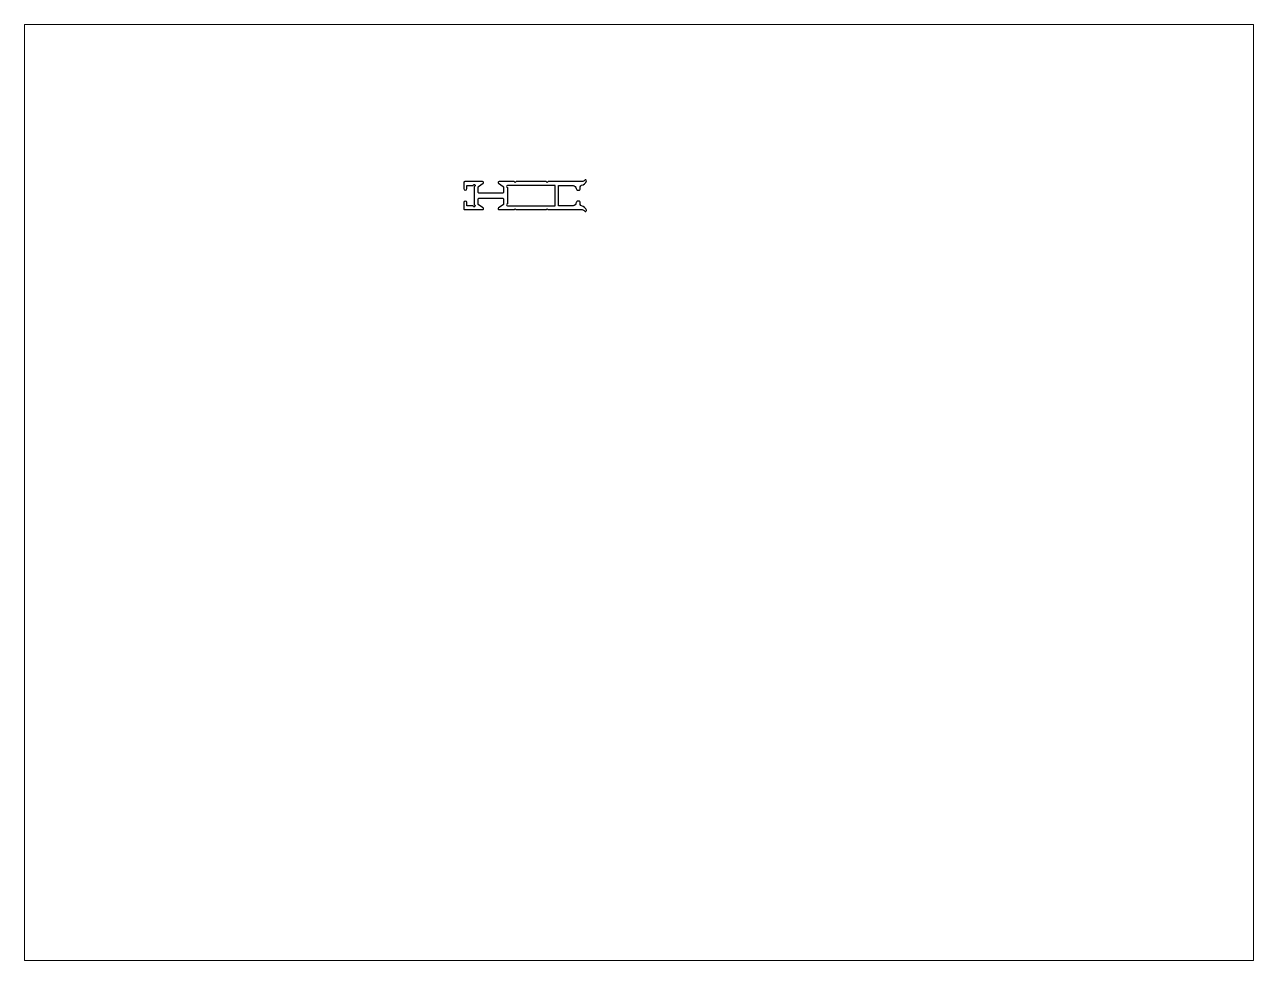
# Paper-space layout 'Layout1' of a CAD drawing. Extents: x 27 to 240, y 20 to 183.
# The model-space entities are those that its viewports show. They can reach past a viewport. Long polylines and large blocks are cut down to what shows.
import ezdxf

# ---------------------------------------------------------------- set-up
doc = ezdxf.new("R2010")
doc.units = 0
doc.header["$LTSCALE"] = 15
doc.layers.get('0').update_dxf_attribs({"linetype": 'CONTINUOUS'})

msp = doc.modelspace()

# ---------------------------------------------------------------- linework, layer by layer
at = {"color": 0, "linetype": 'CONTINUOUS', "ltscale": 0.05}
for points in [[(161.95, 227.93), (161.65, 227.63), (161.35, 227.93), (151.95, 227.93), (151.65, 227.63), (151.35, 227.93), (146.58, 227.93, 0.684482), (146.38, 227.4), (147.86, 226.42, -0.210568), (147.96, 226.19), (147.96, 224.63, -0.414214), (147.66, 224.33), (140.3, 224.33, -0.414214), (140, 224.63), (140, 226.19, -0.210568), (140.1, 226.42), (141.58, 227.4, 0.684482), (141.38, 227.93), (135.8, 227.93, 0.414214), (135.5, 227.63), (135.5, 225.73, 1), (136.5, 225.73), (136.5, 226.73), (138.5, 226.73, -2.414214), (138.8, 226.43), (138.8, 220.63, -2.414214), (138.5, 220.33), (136.5, 220.33), (136.5, 221.33, 1), (135.5, 221.33), (135.5, 219.43, 0.414214), (135.8, 219.13), (141.38, 219.13, 0.684482), (141.58, 219.65), (140.1, 220.64, -0.210568), (140, 220.86), (140, 222.43, -0.414214), (140.3, 222.73), (147.66, 222.73, -0.414214), (147.96, 222.43), (147.96, 220.86, -0.210568), (147.86, 220.64), (146.38, 219.65, 0.684482), (146.58, 219.13), (151.35, 219.13), (151.65, 219.43), (151.95, 219.13), (161.35, 219.13), (161.65, 219.43), (161.95, 219.13), (172.64, 219.13, -0.243615), (173.46, 218.7, 0.731659), (174, 218.88), (174, 218.92, 0.272967), (172.49, 220.29, -0.356394), (172.09, 220.78), (172.09, 221.33, 0.414214), (171.59, 221.83), (171.31, 221.83, 0.414214), (170.81, 221.33, -0.414214), (169.81, 220.33), (165.21, 220.33), (165.21, 226.73), (169.81, 226.73, -0.414214), (170.81, 225.73, 0.414214), (171.31, 225.23), (171.59, 225.23, 0.414214), (172.09, 225.73), (172.09, 226.28, -0.356394), (172.49, 226.77, 0.272967), (174, 228.13), (174, 228.18, 0.731659), (173.46, 228.35, -0.243615), (172.64, 227.93)], [(149.21, 220.93, 1), (149.21, 220.33), (164.21, 220.33), (164.21, 226.73), (149.21, 226.73, 1), (149.21, 226.13)]]:
    msp.add_lwpolyline(points, format="xyb", close=True, dxfattribs=at)

psp = doc.layouts.get("Layout1")

# ---------------------------------------------------------------- viewports
at = {"layer": '0', "color": 0, "linetype": 'BYBLOCK', "ltscale": 0.05}
psp.add_viewport(center=(133.35, 101.6), size=(213.36, 162.56), view_center_point=(190.51, 130.3), view_height=293.8955, dxfattribs=at)

doc.saveas('drawing.dxf')
